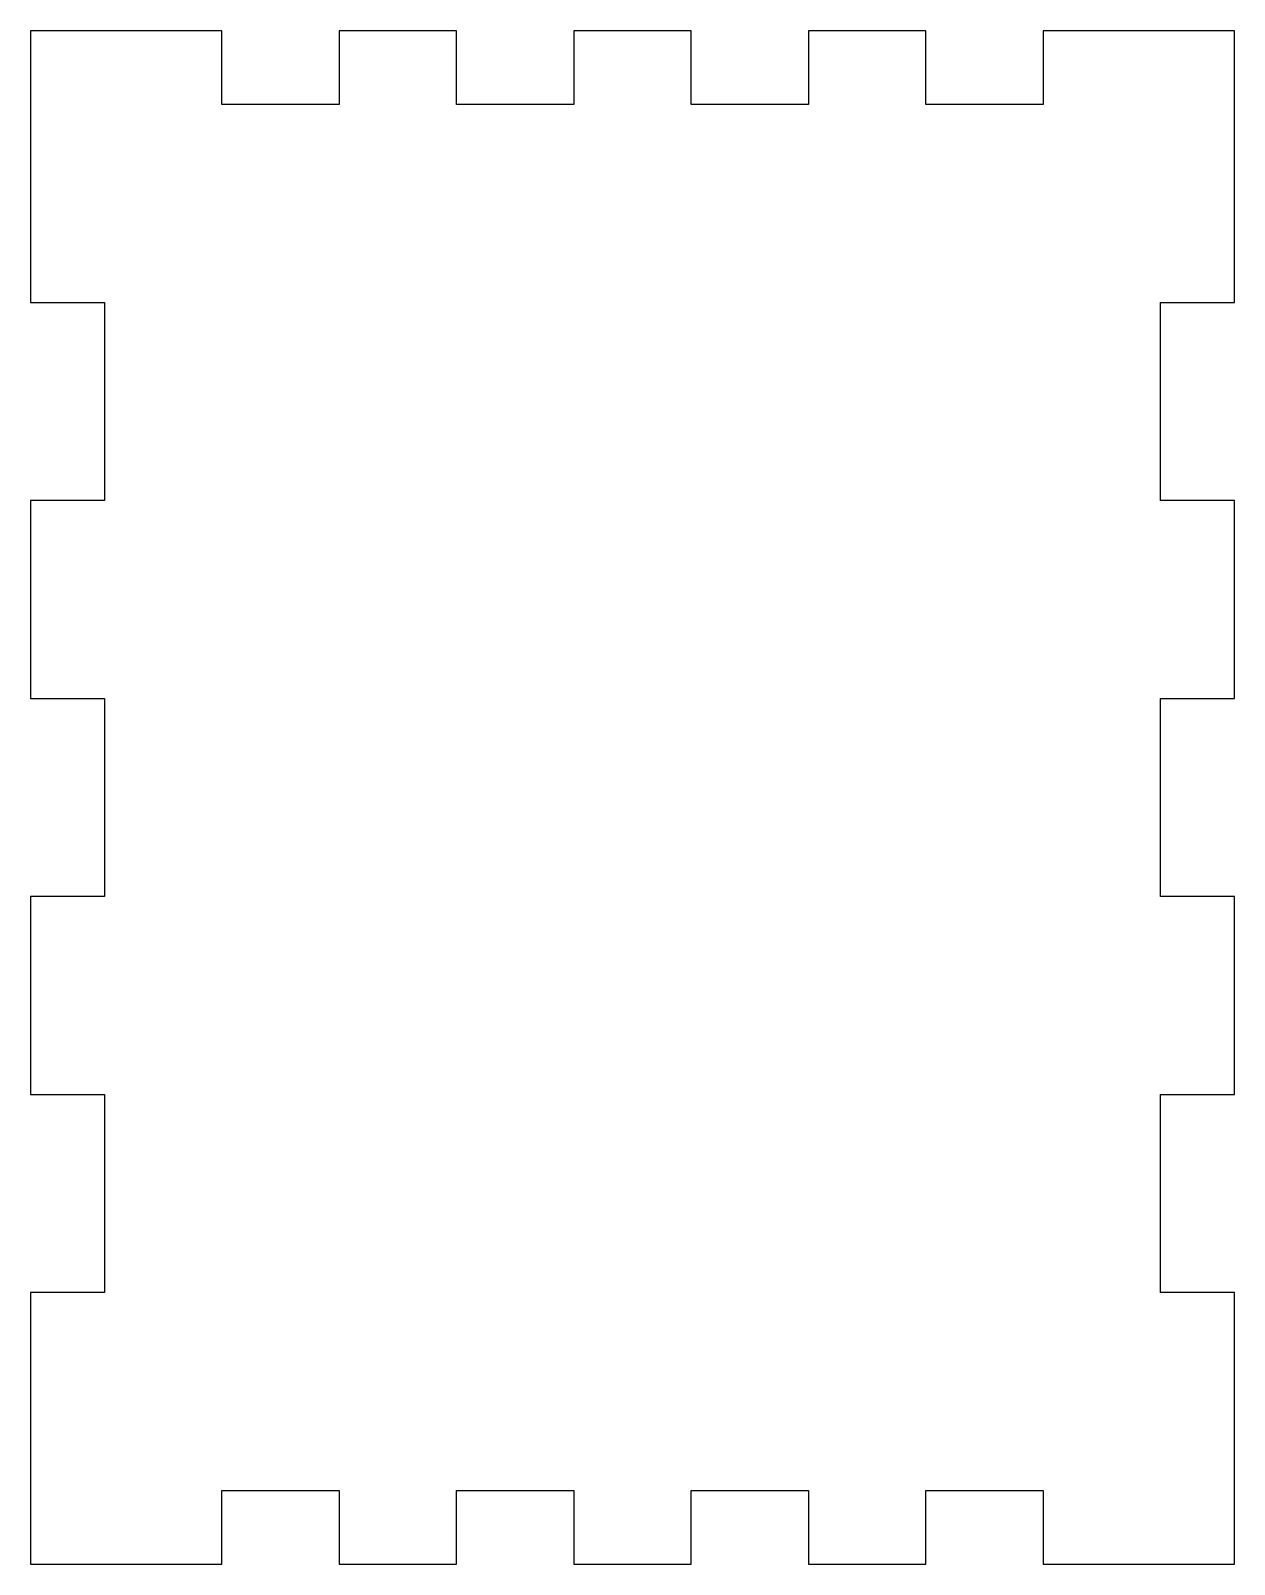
# Model space of a CAD drawing. Header units: inches. Extents: x -5.35 to 0.35, y -0.35 to 6.91.
import ezdxf

# ---------------------------------------------------------------- set-up
doc = ezdxf.new("R2010")
doc.units = ezdxf.units.IN
doc.header["$MEASUREMENT"] = 0

msp = doc.modelspace()

# ---------------------------------------------------------------- linework, layer by layer
msp.add_lwpolyline([(-5, 4.6857), (-5.35, 4.6857), (-5.35, 3.7486), (-5, 3.7486), (-5, 2.8114), (-5.35, 2.8114), (-5.35, 1.8743), (-5, 1.8743), (-5, 0.9371), (-5.35, 0.9371), (-5.35, -0.35), (-4.4444, -0.35), (-4.4444, 0), (-3.8889, 0), (-3.8889, -0.35), (-3.3333, -0.35), (-3.3333, 0), (-2.7778, 0), (-2.7778, -0.35), (-2.2222, -0.35), (-2.2222, 0), (-1.6667, 0), (-1.6667, -0.35), (-1.1111, -0.35), (-1.1111, 0), (-0.5556, 0), (-0.5556, -0.35), (0.35, -0.35), (0.35, 0.9371), (0, 0.9371), (0, 1.8743), (0.35, 1.8743), (0.35, 2.8114), (0, 2.8114), (0, 3.7486), (0.35, 3.7486), (0.35, 4.6857), (0, 4.6857), (0, 5.6229), (0.35, 5.6229), (0.35, 6.91), (-0.5556, 6.91), (-0.5556, 6.56), (-1.1111, 6.56), (-1.1111, 6.91), (-1.6667, 6.91), (-1.6667, 6.56), (-2.2222, 6.56), (-2.2222, 6.91), (-2.7778, 6.91), (-2.7778, 6.56), (-3.3333, 6.56), (-3.3333, 6.91), (-3.8889, 6.91), (-3.8889, 6.56), (-4.4444, 6.56), (-4.4444, 6.91), (-5.35, 6.91), (-5.35, 5.6229), (-5, 5.6229)], close=True)

doc.saveas('drawing.dxf')
